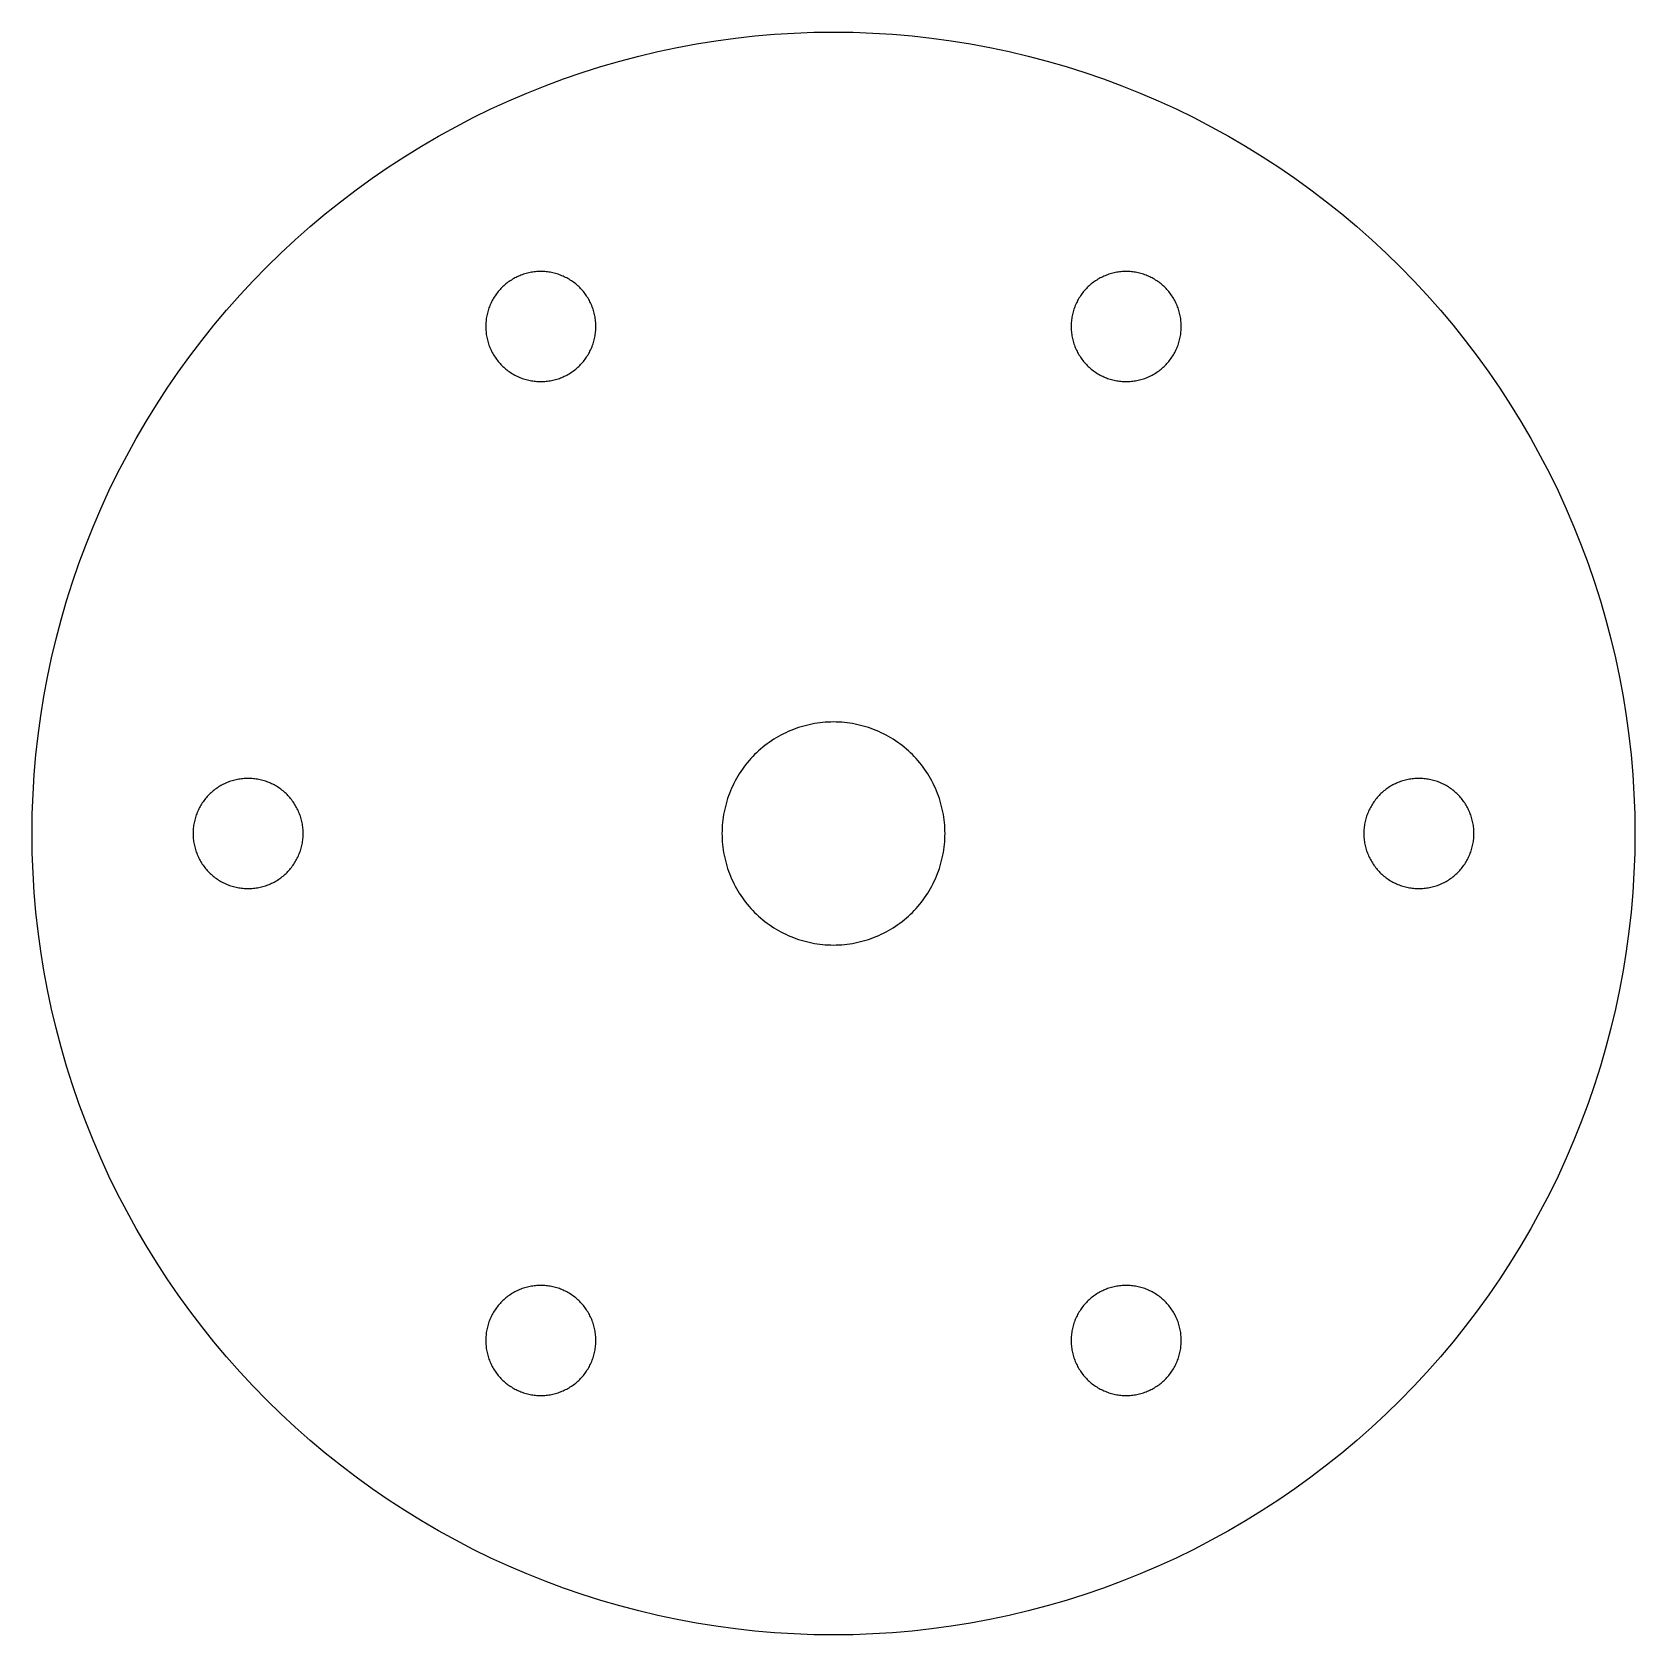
# Model space of a CAD drawing. Header units: metres. Extents: x -28.8 to 28.8, y -28.8 to 28.8.
import ezdxf

# ---------------------------------------------------------------- set-up
doc = ezdxf.new("R2010")
doc.units = ezdxf.units.M

msp = doc.modelspace()

# ---------------------------------------------------------------- linework, layer by layer
for points in [[(28.741, -0.706), (28.715, -1.411), (28.672, -2.115), (28.612, -2.818), (28.534, -3.519), (28.439, -4.219), (28.327, -4.915), (28.198, -5.609), (28.051, -6.299), (27.888, -6.986), (27.709, -7.668), (27.512, -8.346), (27.299, -9.018), (27.069, -9.686), (26.824, -10.347), (26.562, -11.002), (26.284, -11.651), (25.99, -12.292), (25.68, -12.926), (25.355, -13.553), (25.015, -14.171), (24.66, -14.78), (24.29, -15.381), (23.905, -15.973), (23.506, -16.554), (23.092, -17.126), (22.665, -17.688), (22.224, -18.239), (21.77, -18.779), (21.302, -19.307), (20.822, -19.824), (20.329, -20.329), (19.824, -20.822), (19.307, -21.302), (18.779, -21.77), (18.239, -22.224), (17.688, -22.665), (17.126, -23.092), (16.554, -23.506), (15.973, -23.905), (15.381, -24.29), (14.78, -24.66), (14.171, -25.015), (13.553, -25.355), (12.926, -25.68), (12.292, -25.99), (11.651, -26.284), (11.002, -26.562), (10.347, -26.824), (9.686, -27.069), (9.018, -27.299), (8.346, -27.512), (7.668, -27.709), (6.986, -27.888), (6.299, -28.051), (5.609, -28.198), (4.915, -28.327), (4.219, -28.439), (3.519, -28.534), (2.818, -28.612), (2.115, -28.672), (1.411, -28.715), (0.706, -28.741), (0, -28.75), (-0.706, -28.741), (-1.411, -28.715), (-2.115, -28.672), (-2.818, -28.612), (-3.519, -28.534), (-4.219, -28.439), (-4.915, -28.327), (-5.609, -28.198), (-6.299, -28.051), (-6.986, -27.888), (-7.668, -27.709), (-8.346, -27.512), (-9.018, -27.299), (-9.686, -27.069), (-10.347, -26.824), (-11.002, -26.562), (-11.651, -26.284), (-12.292, -25.99), (-12.926, -25.68), (-13.553, -25.355), (-14.171, -25.015), (-14.78, -24.66), (-15.381, -24.29), (-15.973, -23.905), (-16.554, -23.506), (-17.126, -23.092), (-17.688, -22.665), (-18.239, -22.224), (-18.779, -21.77), (-19.307, -21.302), (-19.824, -20.822), (-20.329, -20.329), (-20.822, -19.824), (-21.302, -19.307), (-21.77, -18.779), (-22.224, -18.239), (-22.665, -17.688), (-23.092, -17.126), (-23.506, -16.554), (-23.905, -15.973), (-24.29, -15.381), (-24.66, -14.78), (-25.015, -14.171), (-25.355, -13.553), (-25.68, -12.926), (-25.99, -12.292), (-26.284, -11.651), (-26.562, -11.002), (-26.824, -10.347), (-27.069, -9.686), (-27.299, -9.018), (-27.512, -8.346), (-27.709, -7.668), (-27.888, -6.986), (-28.051, -6.299), (-28.198, -5.609), (-28.327, -4.915), (-28.439, -4.219), (-28.534, -3.519), (-28.612, -2.818), (-28.672, -2.115), (-28.715, -1.411), (-28.741, -0.706), (-28.75, 0), (-28.741, 0.706), (-28.715, 1.411), (-28.672, 2.115), (-28.612, 2.818), (-28.534, 3.519), (-28.439, 4.219), (-28.327, 4.915), (-28.198, 5.609), (-28.051, 6.299), (-27.888, 6.986), (-27.709, 7.668), (-27.512, 8.346), (-27.299, 9.018), (-27.069, 9.686), (-26.824, 10.347), (-26.562, 11.002), (-26.284, 11.651), (-25.99, 12.292), (-25.68, 12.926), (-25.355, 13.553), (-25.015, 14.171), (-24.66, 14.78), (-24.29, 15.381), (-23.905, 15.973), (-23.506, 16.554), (-23.092, 17.126), (-22.665, 17.688), (-22.224, 18.239), (-21.77, 18.779), (-21.302, 19.307), (-20.822, 19.824), (-20.329, 20.329), (-19.824, 20.822), (-19.307, 21.302), (-18.779, 21.77), (-18.239, 22.224), (-17.688, 22.665), (-17.126, 23.092), (-16.554, 23.506), (-15.973, 23.905), (-15.381, 24.29), (-14.78, 24.66), (-14.171, 25.015), (-13.553, 25.355), (-12.926, 25.68), (-12.292, 25.99), (-11.651, 26.284), (-11.002, 26.562), (-10.347, 26.824), (-9.686, 27.069), (-9.018, 27.299), (-8.346, 27.512), (-7.668, 27.709), (-6.986, 27.888), (-6.299, 28.051), (-5.609, 28.198), (-4.915, 28.327), (-4.219, 28.439), (-3.519, 28.534), (-2.818, 28.612), (-2.115, 28.672), (-1.411, 28.715), (-0.706, 28.741), (0, 28.75), (0.706, 28.741), (1.411, 28.715), (2.115, 28.672), (2.818, 28.612), (3.519, 28.534), (4.219, 28.439), (4.915, 28.327), (5.609, 28.198), (6.299, 28.051), (6.986, 27.888), (7.668, 27.709), (8.346, 27.512), (9.018, 27.299), (9.686, 27.069), (10.347, 26.824), (11.002, 26.562), (11.651, 26.284), (12.292, 25.99), (12.926, 25.68), (13.553, 25.355), (14.171, 25.015), (14.78, 24.66), (15.381, 24.29), (15.973, 23.905), (16.554, 23.506), (17.126, 23.092), (17.688, 22.665), (18.239, 22.224), (18.779, 21.77), (19.307, 21.302), (19.824, 20.822), (20.329, 20.329), (20.822, 19.824), (21.302, 19.307), (21.77, 18.779), (22.224, 18.239), (22.665, 17.688), (23.092, 17.126), (23.506, 16.554), (23.905, 15.973), (24.29, 15.381), (24.66, 14.78), (25.015, 14.171), (25.355, 13.553), (25.68, 12.926), (25.99, 12.292), (26.284, 11.651), (26.562, 11.002), (26.824, 10.347), (27.069, 9.686), (27.299, 9.018), (27.512, 8.346), (27.709, 7.668), (27.888, 6.986), (28.051, 6.299), (28.198, 5.609), (28.327, 4.915), (28.439, 4.219), (28.534, 3.519), (28.612, 2.818), (28.672, 2.115), (28.715, 1.411), (28.741, 0.706), (28.75, 0), (28.741, -0.706)], [(-8.527, 18.09), (-8.526, 18.138), (-8.525, 18.187), (-8.526, 18.235), (-8.527, 18.283), (-8.53, 18.332), (-8.535, 18.38), (-8.54, 18.428), (-8.546, 18.476), (-8.554, 18.524), (-8.563, 18.572), (-8.573, 18.619), (-8.584, 18.666), (-8.597, 18.713), (-8.61, 18.76), (-8.625, 18.806), (-8.64, 18.852), (-8.657, 18.897), (-8.675, 18.942), (-8.694, 18.987), (-8.715, 19.031), (-8.736, 19.075), (-8.758, 19.118), (-8.782, 19.16), (-8.806, 19.202), (-8.831, 19.243), (-8.858, 19.284), (-8.885, 19.324), (-8.914, 19.363), (-8.943, 19.402), (-8.973, 19.439), (-9.005, 19.477), (-9.037, 19.513), (-9.07, 19.548), (-9.103, 19.583), (-9.138, 19.617), (-9.174, 19.65), (-9.21, 19.682), (-9.247, 19.713), (-9.285, 19.744), (-9.323, 19.773), (-9.363, 19.801), (-9.403, 19.829), (-9.443, 19.855), (-9.485, 19.881), (-9.527, 19.905), (-9.569, 19.928), (-9.612, 19.951), (-9.656, 19.972), (-9.7, 19.992), (-9.744, 20.011), (-9.789, 20.029), (-9.835, 20.046), (-9.88, 20.062), (-9.927, 20.076), (-9.973, 20.09), (-10.02, 20.102), (-10.067, 20.114), (-10.115, 20.124), (-10.162, 20.132), (-10.21, 20.14), (-10.258, 20.147), (-10.306, 20.152), (-10.355, 20.156), (-10.403, 20.159), (-10.452, 20.161), (-10.5, 20.162), (-10.548, 20.161), (-10.597, 20.159), (-10.645, 20.156), (-10.694, 20.152), (-10.742, 20.147), (-10.79, 20.14), (-10.838, 20.132), (-10.885, 20.124), (-10.933, 20.114), (-10.98, 20.102), (-11.027, 20.09), (-11.073, 20.076), (-11.12, 20.062), (-11.165, 20.046), (-11.211, 20.029), (-11.256, 20.011), (-11.3, 19.992), (-11.344, 19.972), (-11.388, 19.951), (-11.431, 19.928), (-11.473, 19.905), (-11.515, 19.881), (-11.557, 19.855), (-11.597, 19.829), (-11.637, 19.801), (-11.677, 19.773), (-11.715, 19.744), (-11.753, 19.713), (-11.79, 19.682), (-11.826, 19.65), (-11.862, 19.617), (-11.897, 19.583), (-11.93, 19.548), (-11.963, 19.513), (-11.995, 19.477), (-12.027, 19.439), (-12.057, 19.402), (-12.086, 19.363), (-12.115, 19.324), (-12.142, 19.284), (-12.169, 19.243), (-12.194, 19.202), (-12.218, 19.16), (-12.242, 19.118), (-12.264, 19.075), (-12.285, 19.031), (-12.306, 18.987), (-12.325, 18.942), (-12.343, 18.897), (-12.36, 18.852), (-12.375, 18.806), (-12.39, 18.76), (-12.403, 18.713), (-12.416, 18.666), (-12.427, 18.619), (-12.437, 18.572), (-12.446, 18.524), (-12.454, 18.476), (-12.46, 18.428), (-12.465, 18.38), (-12.47, 18.332), (-12.473, 18.283), (-12.474, 18.235), (-12.475, 18.187), (-12.474, 18.138), (-12.473, 18.09), (-12.47, 18.041), (-12.465, 17.993), (-12.46, 17.945), (-12.454, 17.897), (-12.446, 17.849), (-12.437, 17.801), (-12.427, 17.754), (-12.416, 17.707), (-12.403, 17.66), (-12.39, 17.613), (-12.375, 17.567), (-12.36, 17.521), (-12.343, 17.476), (-12.325, 17.431), (-12.306, 17.386), (-12.285, 17.342), (-12.264, 17.299), (-12.242, 17.256), (-12.218, 17.213), (-12.194, 17.171), (-12.169, 17.13), (-12.142, 17.089), (-12.115, 17.049), (-12.086, 17.01), (-12.057, 16.971), (-12.027, 16.934), (-11.995, 16.897), (-11.963, 16.86), (-11.93, 16.825), (-11.897, 16.79), (-11.862, 16.756), (-11.826, 16.723), (-11.79, 16.691), (-11.753, 16.66), (-11.715, 16.63), (-11.677, 16.6), (-11.637, 16.572), (-11.597, 16.544), (-11.557, 16.518), (-11.515, 16.493), (-11.473, 16.468), (-11.431, 16.445), (-11.388, 16.422), (-11.344, 16.401), (-11.3, 16.381), (-11.256, 16.362), (-11.211, 16.344), (-11.165, 16.327), (-11.12, 16.311), (-11.073, 16.297), (-11.027, 16.283), (-10.98, 16.271), (-10.933, 16.26), (-10.885, 16.249), (-10.838, 16.241), (-10.79, 16.233), (-10.742, 16.226), (-10.694, 16.221), (-10.645, 16.217), (-10.597, 16.214), (-10.548, 16.212), (-10.5, 16.212), (-10.452, 16.212), (-10.403, 16.214), (-10.355, 16.217), (-10.306, 16.221), (-10.258, 16.226), (-10.21, 16.233), (-10.162, 16.241), (-10.115, 16.249), (-10.067, 16.26), (-10.02, 16.271), (-9.973, 16.283), (-9.927, 16.297), (-9.88, 16.311), (-9.835, 16.327), (-9.789, 16.344), (-9.744, 16.362), (-9.7, 16.381), (-9.656, 16.401), (-9.612, 16.422), (-9.569, 16.445), (-9.527, 16.468), (-9.485, 16.493), (-9.443, 16.518), (-9.403, 16.544), (-9.363, 16.572), (-9.323, 16.6), (-9.285, 16.63), (-9.247, 16.66), (-9.21, 16.691), (-9.174, 16.723), (-9.138, 16.756), (-9.103, 16.79), (-9.07, 16.825), (-9.037, 16.86), (-9.005, 16.897), (-8.973, 16.934), (-8.943, 16.971), (-8.914, 17.01), (-8.885, 17.049), (-8.858, 17.089), (-8.831, 17.13), (-8.806, 17.171), (-8.782, 17.213), (-8.758, 17.256), (-8.736, 17.299), (-8.715, 17.342), (-8.694, 17.386), (-8.675, 17.431), (-8.657, 17.476), (-8.64, 17.521), (-8.625, 17.567), (-8.61, 17.613), (-8.597, 17.66), (-8.584, 17.707), (-8.573, 17.754), (-8.563, 17.801), (-8.554, 17.849), (-8.546, 17.897), (-8.54, 17.945), (-8.535, 17.993), (-8.53, 18.041), (-8.527, 18.09)], [(12.473, 18.09), (12.474, 18.138), (12.475, 18.187), (12.474, 18.235), (12.473, 18.283), (12.47, 18.332), (12.465, 18.38), (12.46, 18.428), (12.454, 18.476), (12.446, 18.524), (12.437, 18.572), (12.427, 18.619), (12.416, 18.666), (12.403, 18.713), (12.39, 18.76), (12.375, 18.806), (12.36, 18.852), (12.343, 18.897), (12.325, 18.942), (12.306, 18.987), (12.285, 19.031), (12.264, 19.075), (12.242, 19.118), (12.218, 19.16), (12.194, 19.202), (12.169, 19.243), (12.142, 19.284), (12.115, 19.324), (12.086, 19.363), (12.057, 19.402), (12.027, 19.439), (11.995, 19.477), (11.963, 19.513), (11.93, 19.548), (11.897, 19.583), (11.862, 19.617), (11.826, 19.65), (11.79, 19.682), (11.753, 19.713), (11.715, 19.744), (11.677, 19.773), (11.637, 19.801), (11.597, 19.829), (11.557, 19.855), (11.515, 19.881), (11.473, 19.905), (11.431, 19.928), (11.388, 19.951), (11.344, 19.972), (11.3, 19.992), (11.256, 20.011), (11.211, 20.029), (11.165, 20.046), (11.12, 20.062), (11.073, 20.076), (11.027, 20.09), (10.98, 20.102), (10.933, 20.114), (10.885, 20.124), (10.838, 20.132), (10.79, 20.14), (10.742, 20.147), (10.694, 20.152), (10.645, 20.156), (10.597, 20.159), (10.548, 20.161), (10.5, 20.162), (10.452, 20.161), (10.403, 20.159), (10.355, 20.156), (10.306, 20.152), (10.258, 20.147), (10.21, 20.14), (10.162, 20.132), (10.115, 20.124), (10.067, 20.114), (10.02, 20.102), (9.973, 20.09), (9.927, 20.076), (9.88, 20.062), (9.835, 20.046), (9.789, 20.029), (9.744, 20.011), (9.7, 19.992), (9.656, 19.972), (9.612, 19.951), (9.569, 19.928), (9.527, 19.905), (9.485, 19.881), (9.443, 19.855), (9.403, 19.829), (9.363, 19.801), (9.323, 19.773), (9.285, 19.744), (9.247, 19.713), (9.21, 19.682), (9.174, 19.65), (9.138, 19.617), (9.103, 19.583), (9.07, 19.548), (9.037, 19.513), (9.005, 19.477), (8.973, 19.439), (8.943, 19.402), (8.914, 19.363), (8.885, 19.324), (8.858, 19.284), (8.831, 19.243), (8.806, 19.202), (8.782, 19.16), (8.758, 19.118), (8.736, 19.075), (8.715, 19.031), (8.694, 18.987), (8.675, 18.942), (8.657, 18.897), (8.64, 18.852), (8.625, 18.806), (8.61, 18.76), (8.597, 18.713), (8.584, 18.666), (8.573, 18.619), (8.563, 18.572), (8.554, 18.524), (8.546, 18.476), (8.54, 18.428), (8.535, 18.38), (8.53, 18.332), (8.527, 18.283), (8.526, 18.235), (8.525, 18.187), (8.526, 18.138), (8.527, 18.09), (8.53, 18.041), (8.535, 17.993), (8.54, 17.945), (8.546, 17.897), (8.554, 17.849), (8.563, 17.801), (8.573, 17.754), (8.584, 17.707), (8.597, 17.66), (8.61, 17.613), (8.625, 17.567), (8.64, 17.521), (8.657, 17.476), (8.675, 17.431), (8.694, 17.386), (8.715, 17.342), (8.736, 17.299), (8.758, 17.256), (8.782, 17.213), (8.806, 17.171), (8.831, 17.13), (8.858, 17.089), (8.885, 17.049), (8.914, 17.01), (8.943, 16.971), (8.973, 16.934), (9.005, 16.897), (9.037, 16.86), (9.07, 16.825), (9.103, 16.79), (9.138, 16.756), (9.174, 16.723), (9.21, 16.691), (9.247, 16.66), (9.285, 16.63), (9.323, 16.6), (9.363, 16.572), (9.403, 16.544), (9.443, 16.518), (9.485, 16.493), (9.527, 16.468), (9.569, 16.445), (9.612, 16.422), (9.656, 16.401), (9.7, 16.381), (9.744, 16.362), (9.789, 16.344), (9.835, 16.327), (9.88, 16.311), (9.927, 16.297), (9.973, 16.283), (10.02, 16.271), (10.067, 16.26), (10.115, 16.249), (10.162, 16.241), (10.21, 16.233), (10.258, 16.226), (10.306, 16.221), (10.355, 16.217), (10.403, 16.214), (10.452, 16.212), (10.5, 16.212), (10.548, 16.212), (10.597, 16.214), (10.645, 16.217), (10.694, 16.221), (10.742, 16.226), (10.79, 16.233), (10.838, 16.241), (10.885, 16.249), (10.933, 16.26), (10.98, 16.271), (11.027, 16.283), (11.073, 16.297), (11.12, 16.311), (11.165, 16.327), (11.211, 16.344), (11.256, 16.362), (11.3, 16.381), (11.344, 16.401), (11.388, 16.422), (11.431, 16.445), (11.473, 16.468), (11.515, 16.493), (11.557, 16.518), (11.597, 16.544), (11.637, 16.572), (11.677, 16.6), (11.715, 16.63), (11.753, 16.66), (11.79, 16.691), (11.826, 16.723), (11.862, 16.756), (11.897, 16.79), (11.93, 16.825), (11.963, 16.86), (11.995, 16.897), (12.027, 16.934), (12.057, 16.971), (12.086, 17.01), (12.115, 17.049), (12.142, 17.089), (12.169, 17.13), (12.194, 17.171), (12.218, 17.213), (12.242, 17.256), (12.264, 17.299), (12.285, 17.342), (12.306, 17.386), (12.325, 17.431), (12.343, 17.476), (12.36, 17.521), (12.375, 17.567), (12.39, 17.613), (12.403, 17.66), (12.416, 17.707), (12.427, 17.754), (12.437, 17.801), (12.446, 17.849), (12.454, 17.897), (12.46, 17.945), (12.465, 17.993), (12.47, 18.041), (12.473, 18.09)], [(3.995, -0.196), (3.999, -0.098), (4, 0), (3.999, 0.098), (3.995, 0.196), (3.989, 0.294), (3.981, 0.392), (3.97, 0.49), (3.957, 0.587), (3.941, 0.684), (3.923, 0.78), (3.903, 0.876), (3.88, 0.972), (3.855, 1.067), (3.828, 1.161), (3.798, 1.255), (3.766, 1.348), (3.732, 1.44), (3.696, 1.531), (3.657, 1.621), (3.616, 1.71), (3.573, 1.798), (3.528, 1.886), (3.48, 1.972), (3.431, 2.056), (3.379, 2.14), (3.326, 2.222), (3.27, 2.303), (3.213, 2.383), (3.153, 2.461), (3.092, 2.538), (3.029, 2.613), (2.964, 2.686), (2.897, 2.758), (2.828, 2.828), (2.758, 2.897), (2.686, 2.964), (2.613, 3.029), (2.538, 3.092), (2.461, 3.153), (2.383, 3.213), (2.303, 3.27), (2.222, 3.326), (2.14, 3.379), (2.056, 3.431), (1.972, 3.48), (1.886, 3.528), (1.798, 3.573), (1.71, 3.616), (1.621, 3.657), (1.531, 3.696), (1.44, 3.732), (1.348, 3.766), (1.255, 3.798), (1.161, 3.828), (1.067, 3.855), (0.972, 3.88), (0.876, 3.903), (0.78, 3.923), (0.684, 3.941), (0.587, 3.957), (0.49, 3.97), (0.392, 3.981), (0.294, 3.989), (0.196, 3.995), (0.098, 3.999), (0, 4), (-0.098, 3.999), (-0.196, 3.995), (-0.294, 3.989), (-0.392, 3.981), (-0.49, 3.97), (-0.587, 3.957), (-0.684, 3.941), (-0.78, 3.923), (-0.876, 3.903), (-0.972, 3.88), (-1.067, 3.855), (-1.161, 3.828), (-1.255, 3.798), (-1.348, 3.766), (-1.44, 3.732), (-1.531, 3.696), (-1.621, 3.657), (-1.71, 3.616), (-1.798, 3.573), (-1.886, 3.528), (-1.972, 3.48), (-2.056, 3.431), (-2.14, 3.379), (-2.222, 3.326), (-2.303, 3.27), (-2.383, 3.213), (-2.461, 3.153), (-2.538, 3.092), (-2.613, 3.029), (-2.686, 2.964), (-2.758, 2.897), (-2.828, 2.828), (-2.897, 2.758), (-2.964, 2.686), (-3.029, 2.613), (-3.092, 2.538), (-3.153, 2.461), (-3.213, 2.383), (-3.27, 2.303), (-3.326, 2.222), (-3.379, 2.14), (-3.431, 2.056), (-3.48, 1.972), (-3.528, 1.886), (-3.573, 1.798), (-3.616, 1.71), (-3.657, 1.621), (-3.696, 1.531), (-3.732, 1.44), (-3.766, 1.348), (-3.798, 1.255), (-3.828, 1.161), (-3.855, 1.067), (-3.88, 0.972), (-3.903, 0.876), (-3.923, 0.78), (-3.941, 0.684), (-3.957, 0.587), (-3.97, 0.49), (-3.981, 0.392), (-3.989, 0.294), (-3.995, 0.196), (-3.999, 0.098), (-4, 0), (-3.999, -0.098), (-3.995, -0.196), (-3.989, -0.294), (-3.981, -0.392), (-3.97, -0.49), (-3.957, -0.587), (-3.941, -0.684), (-3.923, -0.78), (-3.903, -0.876), (-3.88, -0.972), (-3.855, -1.067), (-3.828, -1.161), (-3.798, -1.255), (-3.766, -1.348), (-3.732, -1.44), (-3.696, -1.531), (-3.657, -1.621), (-3.616, -1.71), (-3.573, -1.798), (-3.528, -1.886), (-3.48, -1.972), (-3.431, -2.056), (-3.379, -2.14), (-3.326, -2.222), (-3.27, -2.303), (-3.213, -2.383), (-3.153, -2.461), (-3.092, -2.538), (-3.029, -2.613), (-2.964, -2.686), (-2.897, -2.758), (-2.828, -2.828), (-2.758, -2.897), (-2.686, -2.964), (-2.613, -3.029), (-2.538, -3.092), (-2.461, -3.153), (-2.383, -3.213), (-2.303, -3.27), (-2.222, -3.326), (-2.14, -3.379), (-2.056, -3.431), (-1.972, -3.48), (-1.886, -3.528), (-1.798, -3.573), (-1.71, -3.616), (-1.621, -3.657), (-1.531, -3.696), (-1.44, -3.732), (-1.348, -3.766), (-1.255, -3.798), (-1.161, -3.828), (-1.067, -3.855), (-0.972, -3.88), (-0.876, -3.903), (-0.78, -3.923), (-0.684, -3.941), (-0.587, -3.957), (-0.49, -3.97), (-0.392, -3.981), (-0.294, -3.989), (-0.196, -3.995), (-0.098, -3.999), (0, -4), (0.098, -3.999), (0.196, -3.995), (0.294, -3.989), (0.392, -3.981), (0.49, -3.97), (0.587, -3.957), (0.684, -3.941), (0.78, -3.923), (0.876, -3.903), (0.972, -3.88), (1.067, -3.855), (1.161, -3.828), (1.255, -3.798), (1.348, -3.766), (1.44, -3.732), (1.531, -3.696), (1.621, -3.657), (1.71, -3.616), (1.798, -3.573), (1.886, -3.528), (1.972, -3.48), (2.056, -3.431), (2.14, -3.379), (2.222, -3.326), (2.303, -3.27), (2.383, -3.213), (2.461, -3.153), (2.538, -3.092), (2.613, -3.029), (2.686, -2.964), (2.758, -2.897), (2.828, -2.828), (2.897, -2.758), (2.964, -2.686), (3.029, -2.613), (3.092, -2.538), (3.153, -2.461), (3.213, -2.383), (3.27, -2.303), (3.326, -2.222), (3.379, -2.14), (3.431, -2.056), (3.48, -1.972), (3.528, -1.886), (3.573, -1.798), (3.616, -1.71), (3.657, -1.621), (3.696, -1.531), (3.732, -1.44), (3.766, -1.348), (3.798, -1.255), (3.828, -1.161), (3.855, -1.067), (3.88, -0.972), (3.903, -0.876), (3.923, -0.78), (3.941, -0.684), (3.957, -0.587), (3.97, -0.49), (3.981, -0.392), (3.989, -0.294), (3.995, -0.196)], [(-19.027, -0.097), (-19.026, -0.048), (-19.025, 0), (-19.026, 0.048), (-19.027, 0.097), (-19.03, 0.145), (-19.035, 0.194), (-19.04, 0.242), (-19.046, 0.29), (-19.054, 0.338), (-19.063, 0.385), (-19.073, 0.433), (-19.084, 0.48), (-19.097, 0.527), (-19.11, 0.573), (-19.125, 0.62), (-19.14, 0.665), (-19.157, 0.711), (-19.175, 0.756), (-19.194, 0.8), (-19.215, 0.844), (-19.236, 0.888), (-19.258, 0.931), (-19.282, 0.973), (-19.306, 1.015), (-19.331, 1.057), (-19.358, 1.097), (-19.385, 1.137), (-19.414, 1.177), (-19.443, 1.215), (-19.473, 1.253), (-19.505, 1.29), (-19.537, 1.326), (-19.57, 1.362), (-19.603, 1.397), (-19.638, 1.43), (-19.674, 1.463), (-19.71, 1.495), (-19.747, 1.527), (-19.785, 1.557), (-19.823, 1.586), (-19.863, 1.615), (-19.903, 1.642), (-19.943, 1.669), (-19.985, 1.694), (-20.027, 1.718), (-20.069, 1.742), (-20.112, 1.764), (-20.156, 1.785), (-20.2, 1.806), (-20.244, 1.825), (-20.289, 1.843), (-20.335, 1.86), (-20.38, 1.875), (-20.427, 1.89), (-20.473, 1.903), (-20.52, 1.916), (-20.567, 1.927), (-20.615, 1.937), (-20.662, 1.946), (-20.71, 1.954), (-20.758, 1.96), (-20.806, 1.965), (-20.855, 1.97), (-20.903, 1.973), (-20.952, 1.974), (-21, 1.975), (-21.048, 1.974), (-21.097, 1.973), (-21.145, 1.97), (-21.194, 1.965), (-21.242, 1.96), (-21.29, 1.954), (-21.338, 1.946), (-21.385, 1.937), (-21.433, 1.927), (-21.48, 1.916), (-21.527, 1.903), (-21.573, 1.89), (-21.62, 1.875), (-21.665, 1.86), (-21.711, 1.843), (-21.756, 1.825), (-21.8, 1.806), (-21.844, 1.785), (-21.888, 1.764), (-21.931, 1.742), (-21.973, 1.718), (-22.015, 1.694), (-22.057, 1.669), (-22.097, 1.642), (-22.137, 1.615), (-22.177, 1.586), (-22.215, 1.557), (-22.253, 1.527), (-22.29, 1.495), (-22.326, 1.463), (-22.362, 1.43), (-22.397, 1.397), (-22.43, 1.362), (-22.463, 1.326), (-22.495, 1.29), (-22.527, 1.253), (-22.557, 1.215), (-22.586, 1.177), (-22.615, 1.137), (-22.642, 1.097), (-22.669, 1.057), (-22.694, 1.015), (-22.718, 0.973), (-22.742, 0.931), (-22.764, 0.888), (-22.785, 0.844), (-22.806, 0.8), (-22.825, 0.756), (-22.843, 0.711), (-22.86, 0.665), (-22.875, 0.62), (-22.89, 0.573), (-22.903, 0.527), (-22.916, 0.48), (-22.927, 0.433), (-22.937, 0.385), (-22.946, 0.338), (-22.954, 0.29), (-22.96, 0.242), (-22.965, 0.194), (-22.97, 0.145), (-22.973, 0.097), (-22.974, 0.048), (-22.975, 0), (-22.974, -0.048), (-22.973, -0.097), (-22.97, -0.145), (-22.965, -0.194), (-22.96, -0.242), (-22.954, -0.29), (-22.946, -0.338), (-22.937, -0.385), (-22.927, -0.433), (-22.916, -0.48), (-22.903, -0.527), (-22.89, -0.573), (-22.875, -0.62), (-22.86, -0.665), (-22.843, -0.711), (-22.825, -0.756), (-22.806, -0.8), (-22.785, -0.844), (-22.764, -0.888), (-22.742, -0.931), (-22.718, -0.973), (-22.694, -1.015), (-22.669, -1.057), (-22.642, -1.097), (-22.615, -1.137), (-22.586, -1.177), (-22.557, -1.215), (-22.527, -1.253), (-22.495, -1.29), (-22.463, -1.326), (-22.43, -1.362), (-22.397, -1.397), (-22.362, -1.43), (-22.326, -1.463), (-22.29, -1.495), (-22.253, -1.527), (-22.215, -1.557), (-22.177, -1.586), (-22.137, -1.615), (-22.097, -1.642), (-22.057, -1.669), (-22.015, -1.694), (-21.973, -1.718), (-21.931, -1.742), (-21.888, -1.764), (-21.844, -1.785), (-21.8, -1.806), (-21.756, -1.825), (-21.711, -1.843), (-21.665, -1.86), (-21.62, -1.875), (-21.573, -1.89), (-21.527, -1.903), (-21.48, -1.916), (-21.433, -1.927), (-21.385, -1.937), (-21.338, -1.946), (-21.29, -1.954), (-21.242, -1.96), (-21.194, -1.965), (-21.145, -1.97), (-21.097, -1.973), (-21.048, -1.974), (-21, -1.975), (-20.952, -1.974), (-20.903, -1.973), (-20.855, -1.97), (-20.806, -1.965), (-20.758, -1.96), (-20.71, -1.954), (-20.662, -1.946), (-20.615, -1.937), (-20.567, -1.927), (-20.52, -1.916), (-20.473, -1.903), (-20.427, -1.89), (-20.38, -1.875), (-20.335, -1.86), (-20.289, -1.843), (-20.244, -1.825), (-20.2, -1.806), (-20.156, -1.785), (-20.112, -1.764), (-20.069, -1.742), (-20.027, -1.718), (-19.985, -1.694), (-19.943, -1.669), (-19.903, -1.642), (-19.863, -1.615), (-19.823, -1.586), (-19.785, -1.557), (-19.747, -1.527), (-19.71, -1.495), (-19.674, -1.463), (-19.638, -1.43), (-19.603, -1.397), (-19.57, -1.362), (-19.537, -1.326), (-19.505, -1.29), (-19.473, -1.253), (-19.443, -1.215), (-19.414, -1.177), (-19.385, -1.137), (-19.358, -1.097), (-19.331, -1.057), (-19.306, -1.015), (-19.282, -0.973), (-19.258, -0.931), (-19.236, -0.888), (-19.215, -0.844), (-19.194, -0.8), (-19.175, -0.756), (-19.157, -0.711), (-19.14, -0.665), (-19.125, -0.62), (-19.11, -0.573), (-19.097, -0.527), (-19.084, -0.48), (-19.073, -0.433), (-19.063, -0.385), (-19.054, -0.338), (-19.046, -0.29), (-19.04, -0.242), (-19.035, -0.194), (-19.03, -0.145), (-19.027, -0.097)], [(22.973, -0.097), (22.974, -0.048), (22.975, 0), (22.974, 0.048), (22.973, 0.097), (22.97, 0.145), (22.965, 0.194), (22.96, 0.242), (22.954, 0.29), (22.946, 0.338), (22.937, 0.385), (22.927, 0.433), (22.916, 0.48), (22.903, 0.527), (22.89, 0.573), (22.875, 0.62), (22.86, 0.665), (22.843, 0.711), (22.825, 0.756), (22.806, 0.8), (22.785, 0.844), (22.764, 0.888), (22.742, 0.931), (22.718, 0.973), (22.694, 1.015), (22.669, 1.057), (22.642, 1.097), (22.615, 1.137), (22.586, 1.177), (22.557, 1.215), (22.527, 1.253), (22.495, 1.29), (22.463, 1.326), (22.43, 1.362), (22.397, 1.397), (22.362, 1.43), (22.326, 1.463), (22.29, 1.495), (22.253, 1.527), (22.215, 1.557), (22.177, 1.586), (22.137, 1.615), (22.097, 1.642), (22.057, 1.669), (22.015, 1.694), (21.973, 1.718), (21.931, 1.742), (21.888, 1.764), (21.844, 1.785), (21.8, 1.806), (21.756, 1.825), (21.711, 1.843), (21.665, 1.86), (21.62, 1.875), (21.573, 1.89), (21.527, 1.903), (21.48, 1.916), (21.433, 1.927), (21.385, 1.937), (21.338, 1.946), (21.29, 1.954), (21.242, 1.96), (21.194, 1.965), (21.145, 1.97), (21.097, 1.973), (21.048, 1.974), (21, 1.975), (20.952, 1.974), (20.903, 1.973), (20.855, 1.97), (20.806, 1.965), (20.758, 1.96), (20.71, 1.954), (20.662, 1.946), (20.615, 1.937), (20.567, 1.927), (20.52, 1.916), (20.473, 1.903), (20.427, 1.89), (20.38, 1.875), (20.335, 1.86), (20.289, 1.843), (20.244, 1.825), (20.2, 1.806), (20.156, 1.785), (20.112, 1.764), (20.069, 1.742), (20.027, 1.718), (19.985, 1.694), (19.943, 1.669), (19.903, 1.642), (19.863, 1.615), (19.823, 1.586), (19.785, 1.557), (19.747, 1.527), (19.71, 1.495), (19.674, 1.463), (19.638, 1.43), (19.603, 1.397), (19.57, 1.362), (19.537, 1.326), (19.505, 1.29), (19.473, 1.253), (19.443, 1.215), (19.414, 1.177), (19.385, 1.137), (19.358, 1.097), (19.331, 1.057), (19.306, 1.015), (19.282, 0.973), (19.258, 0.931), (19.236, 0.888), (19.215, 0.844), (19.194, 0.8), (19.175, 0.756), (19.157, 0.711), (19.14, 0.665), (19.125, 0.62), (19.11, 0.573), (19.097, 0.527), (19.084, 0.48), (19.073, 0.433), (19.063, 0.385), (19.054, 0.338), (19.046, 0.29), (19.04, 0.242), (19.035, 0.194), (19.03, 0.145), (19.027, 0.097), (19.026, 0.048), (19.025, 0), (19.026, -0.048), (19.027, -0.097), (19.03, -0.145), (19.035, -0.194), (19.04, -0.242), (19.046, -0.29), (19.054, -0.338), (19.063, -0.385), (19.073, -0.433), (19.084, -0.48), (19.097, -0.527), (19.11, -0.573), (19.125, -0.62), (19.14, -0.665), (19.157, -0.711), (19.175, -0.756), (19.194, -0.8), (19.215, -0.844), (19.236, -0.888), (19.258, -0.931), (19.282, -0.973), (19.306, -1.015), (19.331, -1.057), (19.358, -1.097), (19.385, -1.137), (19.414, -1.177), (19.443, -1.215), (19.473, -1.253), (19.505, -1.29), (19.537, -1.326), (19.57, -1.362), (19.603, -1.397), (19.638, -1.43), (19.674, -1.463), (19.71, -1.495), (19.747, -1.527), (19.785, -1.557), (19.823, -1.586), (19.863, -1.615), (19.903, -1.642), (19.943, -1.669), (19.985, -1.694), (20.027, -1.718), (20.069, -1.742), (20.112, -1.764), (20.156, -1.785), (20.2, -1.806), (20.244, -1.825), (20.289, -1.843), (20.335, -1.86), (20.38, -1.875), (20.427, -1.89), (20.473, -1.903), (20.52, -1.916), (20.567, -1.927), (20.615, -1.937), (20.662, -1.946), (20.71, -1.954), (20.758, -1.96), (20.806, -1.965), (20.855, -1.97), (20.903, -1.973), (20.952, -1.974), (21, -1.975), (21.048, -1.974), (21.097, -1.973), (21.145, -1.97), (21.194, -1.965), (21.242, -1.96), (21.29, -1.954), (21.338, -1.946), (21.385, -1.937), (21.433, -1.927), (21.48, -1.916), (21.527, -1.903), (21.573, -1.89), (21.62, -1.875), (21.665, -1.86), (21.711, -1.843), (21.756, -1.825), (21.8, -1.806), (21.844, -1.785), (21.888, -1.764), (21.931, -1.742), (21.973, -1.718), (22.015, -1.694), (22.057, -1.669), (22.097, -1.642), (22.137, -1.615), (22.177, -1.586), (22.215, -1.557), (22.253, -1.527), (22.29, -1.495), (22.326, -1.463), (22.362, -1.43), (22.397, -1.397), (22.43, -1.362), (22.463, -1.326), (22.495, -1.29), (22.527, -1.253), (22.557, -1.215), (22.586, -1.177), (22.615, -1.137), (22.642, -1.097), (22.669, -1.057), (22.694, -1.015), (22.718, -0.973), (22.742, -0.931), (22.764, -0.888), (22.785, -0.844), (22.806, -0.8), (22.825, -0.756), (22.843, -0.711), (22.86, -0.665), (22.875, -0.62), (22.89, -0.573), (22.903, -0.527), (22.916, -0.48), (22.927, -0.433), (22.937, -0.385), (22.946, -0.338), (22.954, -0.29), (22.96, -0.242), (22.965, -0.194), (22.97, -0.145), (22.973, -0.097)], [(-8.527, -18.283), (-8.526, -18.235), (-8.525, -18.187), (-8.526, -18.138), (-8.527, -18.09), (-8.53, -18.041), (-8.535, -17.993), (-8.54, -17.945), (-8.546, -17.897), (-8.554, -17.849), (-8.563, -17.801), (-8.573, -17.754), (-8.584, -17.707), (-8.597, -17.66), (-8.61, -17.613), (-8.625, -17.567), (-8.64, -17.521), (-8.657, -17.476), (-8.675, -17.431), (-8.694, -17.386), (-8.715, -17.342), (-8.736, -17.299), (-8.758, -17.256), (-8.782, -17.213), (-8.806, -17.171), (-8.831, -17.13), (-8.858, -17.089), (-8.885, -17.049), (-8.914, -17.01), (-8.943, -16.971), (-8.973, -16.934), (-9.005, -16.897), (-9.037, -16.86), (-9.07, -16.825), (-9.103, -16.79), (-9.138, -16.756), (-9.174, -16.723), (-9.21, -16.691), (-9.247, -16.66), (-9.285, -16.63), (-9.323, -16.6), (-9.363, -16.572), (-9.403, -16.544), (-9.443, -16.518), (-9.485, -16.493), (-9.527, -16.468), (-9.569, -16.445), (-9.612, -16.422), (-9.656, -16.401), (-9.7, -16.381), (-9.744, -16.362), (-9.789, -16.344), (-9.835, -16.327), (-9.88, -16.311), (-9.927, -16.297), (-9.973, -16.283), (-10.02, -16.271), (-10.067, -16.26), (-10.115, -16.249), (-10.162, -16.241), (-10.21, -16.233), (-10.258, -16.226), (-10.306, -16.221), (-10.355, -16.217), (-10.403, -16.214), (-10.452, -16.212), (-10.5, -16.212), (-10.548, -16.212), (-10.597, -16.214), (-10.645, -16.217), (-10.694, -16.221), (-10.742, -16.226), (-10.79, -16.233), (-10.838, -16.241), (-10.885, -16.249), (-10.933, -16.26), (-10.98, -16.271), (-11.027, -16.283), (-11.073, -16.297), (-11.12, -16.311), (-11.165, -16.327), (-11.211, -16.344), (-11.256, -16.362), (-11.3, -16.381), (-11.344, -16.401), (-11.388, -16.422), (-11.431, -16.445), (-11.473, -16.468), (-11.515, -16.493), (-11.557, -16.518), (-11.597, -16.544), (-11.637, -16.572), (-11.677, -16.6), (-11.715, -16.63), (-11.753, -16.66), (-11.79, -16.691), (-11.826, -16.723), (-11.862, -16.756), (-11.897, -16.79), (-11.93, -16.825), (-11.963, -16.86), (-11.995, -16.897), (-12.027, -16.934), (-12.057, -16.971), (-12.086, -17.01), (-12.115, -17.049), (-12.142, -17.089), (-12.169, -17.13), (-12.194, -17.171), (-12.218, -17.213), (-12.242, -17.256), (-12.264, -17.299), (-12.285, -17.342), (-12.306, -17.386), (-12.325, -17.431), (-12.343, -17.476), (-12.36, -17.521), (-12.375, -17.567), (-12.39, -17.613), (-12.403, -17.66), (-12.416, -17.707), (-12.427, -17.754), (-12.437, -17.801), (-12.446, -17.849), (-12.454, -17.897), (-12.46, -17.945), (-12.465, -17.993), (-12.47, -18.041), (-12.473, -18.09), (-12.474, -18.138), (-12.475, -18.187), (-12.474, -18.235), (-12.473, -18.283), (-12.47, -18.332), (-12.465, -18.38), (-12.46, -18.428), (-12.454, -18.476), (-12.446, -18.524), (-12.437, -18.572), (-12.427, -18.619), (-12.416, -18.666), (-12.403, -18.713), (-12.39, -18.76), (-12.375, -18.806), (-12.36, -18.852), (-12.343, -18.897), (-12.325, -18.942), (-12.306, -18.987), (-12.285, -19.031), (-12.264, -19.075), (-12.242, -19.118), (-12.218, -19.16), (-12.194, -19.202), (-12.169, -19.243), (-12.142, -19.284), (-12.115, -19.324), (-12.086, -19.363), (-12.057, -19.402), (-12.027, -19.439), (-11.995, -19.477), (-11.963, -19.513), (-11.93, -19.548), (-11.897, -19.583), (-11.862, -19.617), (-11.826, -19.65), (-11.79, -19.682), (-11.753, -19.713), (-11.715, -19.744), (-11.677, -19.773), (-11.637, -19.801), (-11.597, -19.829), (-11.557, -19.855), (-11.515, -19.881), (-11.473, -19.905), (-11.431, -19.928), (-11.388, -19.951), (-11.344, -19.972), (-11.3, -19.992), (-11.256, -20.011), (-11.211, -20.029), (-11.165, -20.046), (-11.12, -20.062), (-11.073, -20.076), (-11.027, -20.09), (-10.98, -20.102), (-10.933, -20.114), (-10.885, -20.124), (-10.838, -20.132), (-10.79, -20.14), (-10.742, -20.147), (-10.694, -20.152), (-10.645, -20.156), (-10.597, -20.159), (-10.548, -20.161), (-10.5, -20.162), (-10.452, -20.161), (-10.403, -20.159), (-10.355, -20.156), (-10.306, -20.152), (-10.258, -20.147), (-10.21, -20.14), (-10.162, -20.132), (-10.115, -20.124), (-10.067, -20.114), (-10.02, -20.102), (-9.973, -20.09), (-9.927, -20.076), (-9.88, -20.062), (-9.835, -20.046), (-9.789, -20.029), (-9.744, -20.011), (-9.7, -19.992), (-9.656, -19.972), (-9.612, -19.951), (-9.569, -19.928), (-9.527, -19.905), (-9.485, -19.881), (-9.443, -19.855), (-9.403, -19.829), (-9.363, -19.801), (-9.323, -19.773), (-9.285, -19.744), (-9.247, -19.713), (-9.21, -19.682), (-9.174, -19.65), (-9.138, -19.617), (-9.103, -19.583), (-9.07, -19.548), (-9.037, -19.513), (-9.005, -19.477), (-8.973, -19.439), (-8.943, -19.402), (-8.914, -19.363), (-8.885, -19.324), (-8.858, -19.284), (-8.831, -19.243), (-8.806, -19.202), (-8.782, -19.16), (-8.758, -19.118), (-8.736, -19.075), (-8.715, -19.031), (-8.694, -18.987), (-8.675, -18.942), (-8.657, -18.897), (-8.64, -18.852), (-8.625, -18.806), (-8.61, -18.76), (-8.597, -18.713), (-8.584, -18.666), (-8.573, -18.619), (-8.563, -18.572), (-8.554, -18.524), (-8.546, -18.476), (-8.54, -18.428), (-8.535, -18.38), (-8.53, -18.332), (-8.527, -18.283)], [(12.474, -18.235), (12.475, -18.187), (12.474, -18.138), (12.473, -18.09), (12.47, -18.041), (12.465, -17.993), (12.46, -17.945), (12.454, -17.897), (12.446, -17.849), (12.437, -17.801), (12.427, -17.754), (12.416, -17.707), (12.403, -17.66), (12.39, -17.613), (12.375, -17.567), (12.36, -17.521), (12.343, -17.476), (12.325, -17.431), (12.306, -17.386), (12.285, -17.342), (12.264, -17.299), (12.242, -17.256), (12.218, -17.213), (12.194, -17.171), (12.169, -17.13), (12.142, -17.089), (12.115, -17.049), (12.086, -17.01), (12.057, -16.971), (12.027, -16.934), (11.995, -16.897), (11.963, -16.86), (11.93, -16.825), (11.897, -16.79), (11.862, -16.756), (11.826, -16.723), (11.79, -16.691), (11.753, -16.66), (11.715, -16.63), (11.677, -16.6), (11.637, -16.572), (11.597, -16.544), (11.557, -16.518), (11.515, -16.493), (11.473, -16.468), (11.431, -16.445), (11.388, -16.422), (11.344, -16.401), (11.3, -16.381), (11.256, -16.362), (11.211, -16.344), (11.165, -16.327), (11.12, -16.311), (11.073, -16.297), (11.027, -16.283), (10.98, -16.271), (10.933, -16.26), (10.885, -16.249), (10.838, -16.241), (10.79, -16.233), (10.742, -16.226), (10.694, -16.221), (10.645, -16.217), (10.597, -16.214), (10.548, -16.212), (10.5, -16.212), (10.452, -16.212), (10.403, -16.214), (10.355, -16.217), (10.306, -16.221), (10.258, -16.226), (10.21, -16.233), (10.162, -16.241), (10.115, -16.249), (10.067, -16.26), (10.02, -16.271), (9.973, -16.283), (9.927, -16.297), (9.88, -16.311), (9.835, -16.327), (9.789, -16.344), (9.744, -16.362), (9.7, -16.381), (9.656, -16.401), (9.612, -16.422), (9.569, -16.445), (9.527, -16.468), (9.485, -16.493), (9.443, -16.518), (9.403, -16.544), (9.363, -16.572), (9.323, -16.6), (9.285, -16.63), (9.247, -16.66), (9.21, -16.691), (9.174, -16.723), (9.138, -16.756), (9.103, -16.79), (9.07, -16.825), (9.037, -16.86), (9.005, -16.897), (8.973, -16.934), (8.943, -16.971), (8.914, -17.01), (8.885, -17.049), (8.858, -17.089), (8.831, -17.13), (8.806, -17.171), (8.782, -17.213), (8.758, -17.256), (8.736, -17.299), (8.715, -17.342), (8.694, -17.386), (8.675, -17.431), (8.657, -17.476), (8.64, -17.521), (8.625, -17.567), (8.61, -17.613), (8.597, -17.66), (8.584, -17.707), (8.573, -17.754), (8.563, -17.801), (8.554, -17.849), (8.546, -17.897), (8.54, -17.945), (8.535, -17.993), (8.53, -18.041), (8.527, -18.09), (8.526, -18.138), (8.525, -18.187), (8.526, -18.235), (8.527, -18.283), (8.53, -18.332), (8.535, -18.38), (8.54, -18.428), (8.546, -18.476), (8.554, -18.524), (8.563, -18.572), (8.573, -18.619), (8.584, -18.666), (8.597, -18.713), (8.61, -18.76), (8.625, -18.806), (8.64, -18.852), (8.657, -18.897), (8.675, -18.942), (8.694, -18.987), (8.715, -19.031), (8.736, -19.075), (8.758, -19.118), (8.782, -19.16), (8.806, -19.202), (8.831, -19.243), (8.858, -19.284), (8.885, -19.324), (8.914, -19.363), (8.943, -19.402), (8.973, -19.439), (9.005, -19.477), (9.037, -19.513), (9.07, -19.548), (9.103, -19.583), (9.138, -19.617), (9.174, -19.65), (9.21, -19.682), (9.247, -19.713), (9.285, -19.744), (9.323, -19.773), (9.363, -19.801), (9.403, -19.829), (9.443, -19.855), (9.485, -19.881), (9.527, -19.905), (9.569, -19.928), (9.612, -19.951), (9.656, -19.972), (9.7, -19.992), (9.744, -20.011), (9.789, -20.029), (9.835, -20.046), (9.88, -20.062), (9.927, -20.076), (9.973, -20.09), (10.02, -20.102), (10.067, -20.114), (10.115, -20.124), (10.162, -20.132), (10.21, -20.14), (10.258, -20.147), (10.306, -20.152), (10.355, -20.156), (10.403, -20.159), (10.452, -20.161), (10.5, -20.162), (10.548, -20.161), (10.597, -20.159), (10.645, -20.156), (10.694, -20.152), (10.742, -20.147), (10.79, -20.14), (10.838, -20.132), (10.885, -20.124), (10.933, -20.114), (10.98, -20.102), (11.027, -20.09), (11.073, -20.076), (11.12, -20.062), (11.165, -20.046), (11.211, -20.029), (11.256, -20.011), (11.3, -19.992), (11.344, -19.972), (11.388, -19.951), (11.431, -19.928), (11.473, -19.905), (11.515, -19.881), (11.557, -19.855), (11.597, -19.829), (11.637, -19.801), (11.677, -19.773), (11.715, -19.744), (11.753, -19.713), (11.79, -19.682), (11.826, -19.65), (11.862, -19.617), (11.897, -19.583), (11.93, -19.548), (11.963, -19.513), (11.995, -19.477), (12.027, -19.439), (12.057, -19.402), (12.086, -19.363), (12.115, -19.324), (12.142, -19.284), (12.169, -19.243), (12.194, -19.202), (12.218, -19.16), (12.242, -19.118), (12.264, -19.075), (12.285, -19.031), (12.306, -18.987), (12.325, -18.942), (12.343, -18.897), (12.36, -18.852), (12.375, -18.806), (12.39, -18.76), (12.403, -18.713), (12.416, -18.666), (12.427, -18.619), (12.437, -18.572), (12.446, -18.524), (12.454, -18.476), (12.46, -18.428), (12.465, -18.38), (12.47, -18.332), (12.473, -18.283), (12.474, -18.235)]]:
    msp.add_lwpolyline(points, close=True)

doc.saveas('drawing.dxf')
